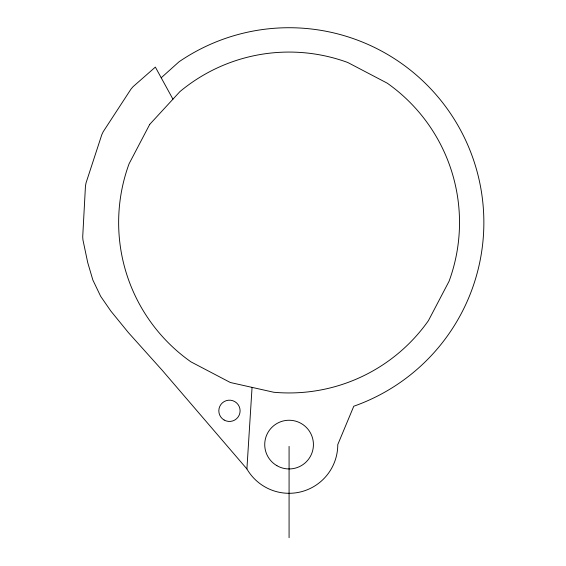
<?xml version="1.0" encoding="UTF-8"?>
<svg xmlns="http://www.w3.org/2000/svg" width="566" height="566" viewBox="0 0 566 566"><rect width="100%" height="100%" fill="white"/><g stroke="black" fill="none" stroke-linecap="round" stroke-linejoin="round"><path stroke-width="0.85" d="M161.211 77.783L179.026 61.793A194.782 194.782 0 0 1 462.783 134.383A194.782 194.782 0 0 1 353.778 406.232L337.775 444.6A48.697 48.697 0 0 1 246.903 468.945L252.061 387.385M246.903 468.945L162.322 370.405L128.362 332.56L110.901 311.137L100.642 296.287L92.852 280L87.744 262.681L82.954 239.97L82.714 236.8L85.459 186.023L86.046 182.903L101.845 134.566L103.217 131.701L130.987 89.103L133.052 86.69L155.36 67.106L172.941 99.184M289.077 446.383L289.077 537.7M149.728 124.379L129.076 163.786A170.437 170.437 0 0 0 190.94 361.858L230.355 382.51L273.767 392.259A170.437 170.437 0 0 0 428.427 320.646L449.079 281.231A170.437 170.437 0 0 0 387.215 83.16L347.8 62.508A170.437 170.437 0 0 0 179.875 91.65L149.728 124.379M276.901 465.684A24.345 24.345 0 0 0 313.43 444.6A24.345 24.345 0 0 0 276.901 423.517A24.345 24.345 0 0 0 276.901 465.684M224.143 420.029A10.641 10.641 0 0 0 240.104 410.817A10.641 10.641 0 0 0 224.143 401.598A10.641 10.641 0 0 0 224.143 420.029"/></g></svg>
